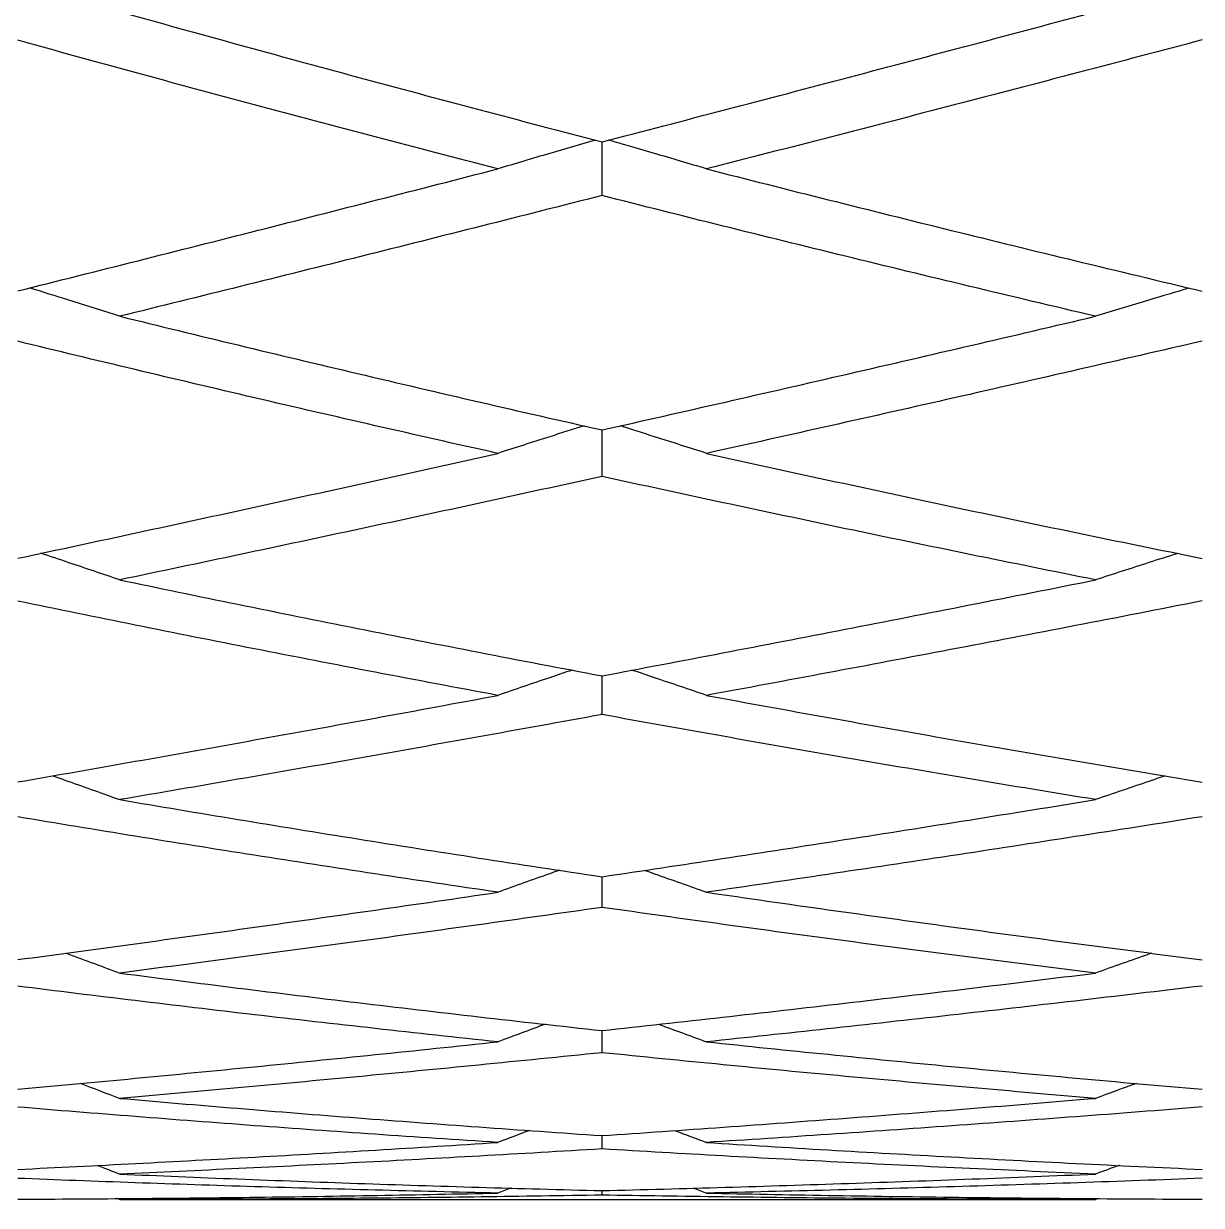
# Model space of a CAD drawing. Extents: x 6453 to 7582, y 0 to 827.
# Drawn here: x 6612.213 to 6616.672, y 199.741 to 204.213 of the extents above; entities that cross this region are included whole.
import ezdxf

# ---------------------------------------------------------------- set-up
doc = ezdxf.new("R2010")
doc.units = 0
doc.header["$LTSCALE"] = 30
doc.header["$MEASUREMENT"] = 0
doc.header["$PDMODE"] = 3
doc.header["$PDSIZE"] = -10
doc.layers.get('0').update_dxf_attribs({"linetype": 'CONTINUOUS'})
doc.layers.get('DEFPOINTS').update_dxf_attribs({"linetype": 'CONTINUOUS'})
doc.layers.add('1', color=7, linetype='CONTINUOUS')
doc.styles.add('Daelim Dimension', font='')
doc.styles.get('Daelim Dimension').set_extended_font_data('나눔고딕')
doc.dimstyles.new('DEFAULT', dxfattribs={"dimscale": 2, "dimtxt": 2, "dimasz": 2, "dimexe": 0, "dimexo": 2, "dimgap": 1, "dimtad": 1, "dimdec": 1, "dimzin": 9, "dimdsep": 46, "dimtxsty": 'Daelim Dimension', "dimcen": 0.5, "dimclrd": 252, "dimclre": 252, "dimclrt": 3, "dimadec": 1, "dimazin": 0, "dimtfac": 1, "dimtdec": 1, "dimtix": 1, "dimtmove": 0, "dimatfit": 3, "dimfxl": 1, "dimtolj": 1, "dimtzin": 1, "dimlwd": 9, "dimlwe": 9, "dimarcsym": 0})

# ---------------------------------------------------------------- blocks, each defined once
blk = doc.blocks.new('*D49')
at = {"color": 5, "lineweight": 9, "ltscale": 0.5, "transparency": 16777216}
for p, q in [((6677.332794329132, 220.066864459086), (6628.548260627731, 268.0054609265835)), ((6604.921866704624, 241.1086575252721), (6627.171205723484, 263.7506143029455)), ((6649.476290164566, 191.7187970069895), (6600.691756463165, 239.657393474487))]:
    blk.add_line(p, q, dxfattribs=at)
at = {"color": 5, "ltscale": 0.5, "transparency": 16777216}
for points in [[(6626.695696500614, 264.2178780650879), (6627.646714946351, 263.283350540803), (6629.974788296337, 266.603669640157)], [(6604.446357481756, 241.5759212874145), (6605.397375927493, 240.6413937631296), (6602.118284131771, 238.2556021880605)]]:
    blk.add_solid(points, dxfattribs=at)
at = {"layer": 'DEFPOINTS', "color": 0, "ltscale": 0.5, "transparency": 16777216}
for p in [(6629.974788296337, 266.603669640157), (6680.185849666344, 217.2632818862326), (6652.329345501778, 188.915214434136)]:
    blk.add_point(p, dxfattribs=at)
at = {"color": 7, "ltscale": 0.5, "transparency": 16777216, "insert": (6610.762873647501, 257.6216783183418), "char_height": 10, "attachment_point": 5, "rotation": 45.50109417869368, "style": 'Daelim Dimension'}
blk.add_mtext('\\A1;40', dxfattribs=at)

msp = doc.modelspace()

# ---------------------------------------------------------------- linework, layer by layer
at = {"layer": '1', "color": 7, "linetype": 'Continuous', "lineweight": 18}
msp.add_line((6612.576972596663, 199.763281883761), (6616.271348439202, 199.7632818837197), dxfattribs=at)
for points in [[(6612.576972596713, 204.2582474379114), (6612.872842371867, 204.1754194441484), (6613.472976870769, 204.0103591858414), (6614.089911078124, 203.8467758561844), (6614.402579856715, 203.7654256496513)], [(6614.402579856715, 203.7654256496513), (6614.715483864292, 203.8467218510673), (6615.339877997712, 204.0101993052704), (6615.961357142866, 204.1753125022134), (6616.271348439252, 204.2582474378704)], [(6614.007941417881, 203.6632275582454), (6613.69668201262, 203.7435688491684), (6613.082502779078, 203.9051841383053), (6612.484996486291, 204.0683809780824), (6612.190408844168, 204.1503038699854)], [(6616.674541898075, 204.1511512185554), (6616.361640696941, 204.0685408765594), (6615.736048574638, 203.9045795307864), (6615.110935745235, 203.7432273367834), (6614.798515733632, 203.6632275582364)], [(6612.190408844157, 203.2014037034154), (6612.494493780268, 203.2774170776424), (6613.101532315766, 203.4304492453754), (6613.70621229517, 203.5853461936584), (6614.007941417881, 203.6632275582454)], [(6614.798515733632, 203.6632275582364), (6615.103063600866, 203.5852435590334), (6615.720280523518, 203.4300682858764), (6616.353746034448, 203.2767590762594), (6616.674541898064, 203.2006421030954)], [(6614.402579856715, 203.5621873936514), (6614.097839273159, 203.4846865508944), (6613.488807999753, 203.3310376777314), (6612.880743769321, 203.1801862515084), (6612.576972596699, 203.1054844822013)], [(6616.271348439239, 203.1054844821604), (6615.95187221102, 203.1805662258834), (6615.320934017478, 203.3318552445104), (6614.706026501804, 203.4851248294173), (6614.402579856715, 203.5621873936514)], [(6612.576972596699, 203.1054844822013), (6612.87284748515, 203.0327245245284), (6613.472987115517, 202.8881396107614), (6614.08991620875, 202.7457154545744), (6614.402579856704, 202.6751170005714)], [(6614.402579856704, 202.6751170005714), (6614.713752711799, 202.7452794092774), (6615.33641029095, 202.8872037108804), (6615.959620944135, 203.0322238078733), (6616.271348439239, 203.1054844821604)], [(6614.007941417869, 202.5865469447053), (6613.696624689123, 202.6560903161594), (6613.082388321093, 202.7964366339254), (6612.484939361231, 202.9390101929123), (6612.190408844154, 203.0107808354254)], [(6616.674541898063, 203.0115233281453), (6616.361506454056, 202.9391038943694), (6615.735780447054, 202.7958218763364), (6615.110801885234, 202.6557522879534), (6614.798515733621, 202.5865469446964)], [(6612.190408844146, 202.1895646816254), (6612.492590283478, 202.2540298632824), (6613.097718255841, 202.3846938986754), (6613.704302187059, 202.5187186082584), (6614.007941417869, 202.5865469447053)], [(6614.798515733621, 202.5865469446964), (6615.103065360702, 202.5190560829433), (6615.720284048464, 202.3851980701664), (6616.353747799318, 202.2538723993694), (6616.674541898054, 202.1889147256254)], [(6614.402579856703, 202.4992264856614), (6614.097819813154, 202.4323408091344), (6613.488769141116, 202.3001882848014), (6612.880724375089, 202.1713783809483), (6612.576972596688, 202.1078373175313)], [(6616.271348439228, 202.1078373174904), (6615.951767837699, 202.1717265293634), (6615.320725559182, 202.3009408763303), (6614.70592243188, 202.4327461119774), (6614.402579856703, 202.4992264856614)], [(6612.576972596688, 202.1078373175313), (6612.872809243565, 202.0459520003783), (6613.472910496484, 201.9234351175113), (6614.08987783746, 201.8037211335044), (6614.402579856694, 201.7446393387214)], [(6614.402579856694, 201.7446393387214), (6614.704666222204, 201.8016346465474), (6615.318209301779, 201.9190926670803), (6615.950507965737, 202.0436962373134), (6616.271348439228, 202.1078373174904)], [(6614.007941417858, 201.6706677104453), (6613.696644637776, 201.7286327200284), (6613.08242815263, 201.8461524114053), (6612.484959240825, 201.9665591328524), (6612.190408844143, 202.0274111848753)], [(6616.674541898052, 202.0280406868454), (6616.35196969446, 201.9647704792694), (6615.716732689225, 201.8420139603364), (6615.101292327912, 201.7265980171833), (6614.798515733611, 201.6706677104364)], [(6612.190408844135, 201.3428764598754), (6612.485104771919, 201.3942578516124), (6613.082719744501, 201.5002156024653), (6613.69679067441, 201.6127298936283), (6614.007941417858, 201.6706677104453)], [(6614.798515733611, 201.6706677104364), (6615.10306397456, 201.6144101368434), (6615.720281272045, 201.5033366096864), (6616.353746409211, 201.3954326025294), (6616.674541898044, 201.3423452692553)], [(6614.402579856693, 201.5980236581914), (6614.089986504532, 201.5410635410043), (6613.473127480808, 201.4305300885914), (6612.872917543309, 201.3265968565184), (6612.576972596679, 201.2762363750114)], [(6616.271348439219, 201.2762363749704), (6615.951818564362, 201.3282002926234), (6615.320826872375, 201.4338886365103), (6614.705973011088, 201.5428182152074), (6614.402579856693, 201.5980236581914)], [(6612.576972596679, 201.2762363750114), (6612.872815113118, 201.2258933238884), (6613.472922256456, 201.1267772457513), (6614.089883726923, 201.0310954475344), (6614.402579856684, 200.9841871720814)], [(6614.402579856684, 200.9841871720814), (6614.703292222588, 201.0292338982574), (6615.315457117224, 201.1228574992103), (6615.949129960356, 201.2238352199834), (6616.271348439219, 201.2762363749704)], [(6614.007941417851, 200.9256244200454), (6613.696660810927, 200.9713780699684), (6613.08246044562, 201.0647857134754), (6612.484975357991, 201.1617043170124), (6612.190408844134, 201.2109689220154)], [(6616.674541898043, 201.2114785362754), (6616.351910196807, 201.1602475980994), (6615.716613856604, 201.0614615239963), (6615.101232999978, 200.9697656562134), (6614.798515733602, 200.9256244200363)], [(6612.190408844129, 200.6706155315154), (6612.485204490828, 200.7099604013924), (6613.082919545366, 200.7917449478354), (6613.696890739717, 200.8799045662583), (6614.007941417851, 200.9256244200454)], [(6614.798515733602, 200.9256244200363), (6615.103073657283, 200.8812147852533), (6615.720300666467, 200.7941411770263), (6616.353756119633, 200.7108427714693), (6616.674541898036, 200.6702089261054)], [(6614.402579856684, 200.8684526780013), (6614.090018539981, 200.8237659431944), (6613.473191448606, 200.7377011612913), (6612.872949470471, 200.6580582072284), (6612.576972596671, 200.6197928485913)], [(6616.271348439211, 200.6197928485504), (6615.951842793263, 200.6592692918834), (6615.320875263251, 200.7402813250704), (6614.705997169558, 200.8251346439773), (6614.402579856684, 200.8684526780013)], [(6612.576972596671, 200.6197928485913), (6612.872812170462, 200.5815452407884), (6613.472916360693, 200.5069173395213), (6614.089880774285, 200.4363144288544), (6614.402579856678, 200.4020921737214)], [(6614.402579856678, 200.4020921737214), (6614.703849854338, 200.4350169541374), (6615.316574077741, 200.5041249165204), (6615.949689217838, 200.5800503207334), (6616.271348439211, 200.6197928485504)], [(6614.007941417844, 200.3595799236854), (6613.696680248455, 200.3926218755294), (6613.082499256599, 200.4608949656454), (6612.484994728229, 200.5332626422824), (6612.190408844128, 200.5703991591254)], [(6616.674541898035, 200.5707833022354), (6616.351149904491, 200.5320735941094), (6615.715095352906, 200.4582714340564), (6615.100474876452, 200.3913795891434), (6614.798515733597, 200.3595799236764)], [(6614.18924260425, 200.4266197472082), (6614.128626260976, 200.4043366862689), (6614.068192773747, 200.3819899658967), (6614.007941417844, 200.3595799236854)], [(6614.402579856678, 200.3185068774314), (6614.402573568854, 200.3463558630219), (6614.402568648863, 200.3742158675109), (6614.402565048198, 200.4020868760871)], [(6614.61689628516, 200.4263869686815), (6614.677584428902, 200.404158708993), (6614.738124534776, 200.3818894677012), (6614.798515733597, 200.3595799236764)], [(6612.190408844123, 200.1801473279453), (6612.484927043059, 200.2069819396924), (6613.082363639954, 200.2636490189354), (6613.696612328164, 200.3265307617694), (6614.007941417844, 200.3595799236854)], [(6614.798515733597, 200.3595799236764), (6615.103056589817, 200.3275083749934), (6615.720266480482, 200.2653917692064), (6616.353739003344, 200.2076080140494), (6616.674541898031, 200.1798697626054)], [(6614.402579856678, 200.3185068774314), (6614.089835031394, 200.2865585385344), (6613.472825022192, 200.2258840164114), (6612.872766582189, 200.1714285218684), (6612.576972596667, 200.1456988709213)], [(6616.271348439205, 200.1456988708804), (6615.951843853088, 200.1722591798734), (6615.32087737998, 200.2277116053804), (6614.705998226303, 200.2875551418874), (6614.402579856678, 200.3185068774314)], [(6612.427444876128, 200.2027757648107), (6612.477387819198, 200.1837783429734), (6612.527230577344, 200.164752577881), (6612.576972596667, 200.1456988709213)], [(6616.42600347195, 200.2024184675703), (6616.374320263243, 200.1835553464568), (6616.322768712601, 200.1646487393288), (6616.271348439205, 200.1456988708804)], [(6612.576972596667, 200.1456988709213), (6612.872802108181, 200.1199661297384), (6613.472896200387, 200.0706442842514), (6614.089870677877, 200.0258934271944), (6614.402579856674, 200.0047318982514)], [(6614.402579856674, 200.0047318982514), (6614.70774303965, 200.0253535541074), (6615.324372356757, 200.0694224843203), (6615.953593753065, 200.1192840304834), (6616.271348439205, 200.1456988708804)], [(6614.00794141784, 199.9787359233354), (6613.696659519655, 199.9987083495784), (6613.082457867345, 200.0411038346854), (6612.484974071188, 200.0881235237924), (6612.190408844122, 200.1127201125854)], [(6616.674541898031, 200.1129745757754), (6616.355007531499, 200.0876368305394), (6615.722800089572, 200.0399825883464), (6615.10432149955, 199.9982010057734), (6614.798515733592, 199.9787359233264)], [(6614.12857664299, 200.0244376650106), (6614.088283959105, 200.0092325436642), (6614.048072288769, 199.9939985957704), (6614.00794141784, 199.9787359233354)], [(6614.402579856674, 199.9542115777514), (6614.402575763498, 199.9710422581404), (6614.402572249955, 199.9878782589804), (6614.402569302663, 200.0047195766389)], [(6614.676939958698, 200.024528644723), (6614.717531875278, 200.0092830396332), (6614.758057220692, 199.9940187295921), (6614.798515733592, 199.9787359233264)], [(6612.19040884412, 199.8768455214454), (6612.487267204704, 199.8910246745424), (6613.087052501777, 199.9221452986853), (6613.698960618785, 199.9589111398984), (6614.00794141784, 199.9787359233354)], [(6614.402579856674, 199.9542115777514), (6614.093171135808, 199.9355788057043), (6613.479486535273, 199.9011287652314), (6612.876091410019, 199.8722298050084), (6612.576972596664, 199.8591487148213)], [(6616.271348439202, 199.8591487147804), (6615.951818231141, 199.8725030909134), (6615.320826206868, 199.9017900468604), (6614.705972678834, 199.9359669415574), (6614.402579856674, 199.9542115777514)], [(6614.798515733592, 199.9787359233264), (6615.103051127752, 199.9593517022934), (6615.720255540015, 199.9228707414964), (6616.353733525654, 199.8912368687694), (6616.674541898027, 199.8767000372354)], [(6612.490784016338, 199.8926483894747), (6612.51954699915, 199.8814913385103), (6612.548276561375, 199.8703247541737), (6612.576972596664, 199.8591487148213)], [(6616.359916364986, 199.8922430263148), (6616.330350527282, 199.8812260749064), (6616.300827909273, 199.8701946233788), (6616.271348439202, 199.8591487147804)], [(6614.007941417838, 199.7872650255354), (6613.696635095806, 199.7939474279194), (6613.082409100174, 199.8099991838854), (6612.484949731887, 199.8311574045024), (6612.19040884412, 199.8429462097854)], [(6612.576972596664, 199.8591487148213), (6612.872887443723, 199.8462077407584), (6613.473067174686, 199.8227290765514), (6614.089956302852, 199.8043256012944), (6614.402579856672, 199.7964599080113)], [(6614.402579856672, 199.7964599080113), (6614.713531774601, 199.8042724710874), (6615.33596772869, 199.8225809106004), (6615.959399362903, 199.8461111828134), (6616.271348439202, 199.8591487147804)], [(6616.674541898027, 199.8430682051253), (6616.36173121243, 199.8311739345193), (6615.736229364227, 199.8099287753664), (6615.111026002562, 199.7939199417534), (6614.79851573359, 199.7872650255264)], [(6612.190408844119, 199.7640331500754), (6612.492301292589, 199.7652078626624), (6613.097139203976, 199.7703013243054), (6613.704012192412, 199.7807409775784), (6614.007941417838, 199.7872650255354)], [(6614.402579856673, 199.7795580745014), (6614.097707215927, 199.7741841714644), (6613.488544301794, 199.7660477671714), (6612.880612158422, 199.7632818837584), (6612.576972596663, 199.7632818837614)], [(6614.058262489852, 199.8065837995157), (6614.04147469661, 199.8001492785231), (6614.024701011137, 199.7937096846923), (6614.007941417838, 199.7872650255354)], [(6614.402579856673, 199.7795580745014), (6614.402578355161, 199.7851882786499), (6614.402576931648, 199.7908192785214), (6614.402575585474, 199.7964510739609)], [(6616.271348439202, 199.7632818837204), (6615.951784299635, 199.7632818837234), (6615.320758437599, 199.7660804850903), (6614.705938845959, 199.7742184191274), (6614.402579856673, 199.7795580745014)], [(6614.747279016625, 199.8068099715942), (6614.764369801979, 199.8002983279786), (6614.781448714174, 199.7937833406755), (6614.79851573359, 199.7872650255264)], [(6614.79851573359, 199.7872650255264), (6615.103150660292, 199.7807778149634), (6615.720454902894, 199.7703313551764), (6616.353833342921, 199.7651966445794), (6616.674541898026, 199.7640213409454)], [(6612.566454949907, 199.767399666101), (6612.569961332319, 199.7660272139485), (6612.573467214635, 199.7646546197873), (6612.576972596663, 199.7632818837614)], [(6616.271348439202, 199.7632818837204), (6616.274637939642, 199.7645212434282), (6616.277927977338, 199.7657604221327), (6616.281218552388, 199.7669994197738)]]:
    msp.add_open_spline(points, degree=3, dxfattribs=at)
for points, knots in [([(6614.376757030416, 203.7722906749529), (6614.319209517099, 203.7554749799403), (6614.195869210642, 203.7192331090399), (6614.073281175449, 203.6827805035243), (6614.007941417881, 203.6632275582454)], [0, 0, 0, 0, 0.4652500071304281, 1, 1, 1, 1]), ([(6614.402579856715, 203.5621873936514), (6614.402572863903, 203.5984505823114), (6614.40256296286, 203.6661899171719), (6614.402558730697, 203.7339457814961), (6614.402557943036, 203.7654283922313)], [0, 0, 0, 0, 0.5354046360896976, 1, 1, 1, 1]), ([(6614.798515733632, 203.6632275582364), (6614.732873088386, 203.6827377677674), (6614.60982743349, 203.7191398404539), (6614.486170820402, 203.7554055699825), (6614.428528192893, 203.7722423893226)], [0, 0, 0, 0, 0.5349118210438831, 1, 1, 1, 1]), ([(6612.576972596699, 203.1054844822013), (6612.512874553717, 203.1257918713024), (6612.399275559403, 203.1616205195087), (6612.285157589215, 203.1973270404326), (6612.235501209314, 203.21281029054)], [0, 0, 0, 0, 0.5657208645938768, 1, 1, 1, 1]), ([(6616.62605222213, 203.2124088337385), (6616.574662883659, 203.1970888692763), (6616.456037636678, 203.1615541265233), (6616.338101004822, 203.1258311376094), (6616.271348439239, 203.1054844821604)], [0, 0, 0, 0, 0.4321204450901796, 1, 1, 1, 1]), ([(6614.334445288349, 202.6908835594745), (6614.291071994366, 202.6771689154974), (6614.181881389443, 202.6424976204921), (6614.073281175437, 202.6076478453544), (6614.007941417869, 202.5865469447053)], [0, 0, 0, 0, 0.3963736485705637, 1, 1, 1, 1]), ([(6614.798515733621, 202.5865469446964), (6614.732873088375, 202.6076017263074), (6614.623902116144, 202.6423921296625), (6614.514451961822, 202.6770671315715), (6614.471034990401, 202.690780092648)], [0, 0, 0, 0, 0.6040009920558439, 1, 1, 1, 1]), ([(6614.402579856703, 202.4992264856614), (6614.402572863891, 202.5347367724314), (6614.402564114301, 202.5933594958945), (6614.402559791723, 202.6520015536054), (6614.402558756768, 202.675117484226)], [0, 0, 0, 0, 0.6058642015724415, 1, 1, 1, 1]), ([(6612.576972596688, 202.1078373175313), (6612.5128745537, 202.1295756925923), (6612.413345643044, 202.1631787020411), (6612.313418353156, 202.1966813573657), (6612.277963808108, 202.2085387948329)], [0, 0, 0, 0, 0.6456950132263356, 1, 1, 1, 1]), ([(6616.5818469995, 202.2081698415668), (6616.545256093174, 202.1964605574972), (6616.441414331351, 202.1631164603403), (6616.338101004812, 202.1296177258494), (6616.271348439228, 202.1078373174904)], [0, 0, 0, 0, 0.3517409200839679, 1, 1, 1, 1]), ([(6614.289905421358, 201.7665314003451), (6614.26143153682, 201.7569385794513), (6614.167135880587, 201.7250827909137), (6614.073281175426, 201.6930853805844), (6614.007941417858, 201.6706677104453)], [0, 0, 0, 0, 0.3015379374614144, 1, 1, 1, 1]), ([(6614.402579856693, 201.5980236581914), (6614.402572863881, 201.6323919849314), (6614.40256532876, 201.6812577086024), (6614.402561076979, 201.7301423804047), (6614.402560099845, 201.7446376567472)], [0, 0, 0, 0, 0.7035141691835549, 1, 1, 1, 1]), ([(6614.798515733611, 201.6706677104364), (6614.732873088364, 201.6930363835573), (6614.638719765783, 201.7249718872615), (6614.544208717431, 201.7568158637237), (6614.515734009065, 201.7663907212882)], [0, 0, 0, 0, 0.6990573835107763, 1, 1, 1, 1]), ([(6612.323089211931, 201.3665268654498), (6612.343468617616, 201.3593220428292), (6612.428315362788, 201.3292830100127), (6612.512874553689, 201.2991675658424), (6612.576972596679, 201.2762363750114)], [0, 0, 0, 0, 0.239996024098035, 1, 1, 1, 1]), ([(6616.534782963965, 201.3661637528361), (6616.513924208274, 201.3591018335375), (6616.425822123005, 201.3292156698295), (6616.338101004802, 201.2992119055194), (6616.271348439219, 201.2762363749704)], [0, 0, 0, 0, 0.2365144975579579, 1, 1, 1, 1]), ([(6614.241881531624, 201.0090900828661), (6614.229448079564, 201.004687490894), (6614.151212616942, 200.976951523489), (6614.073281175418, 200.9491132469844), (6614.007941417851, 200.9256244200454)], [0, 0, 0, 0, 0.1588253769730054, 1, 1, 1, 1]), ([(6614.402579856684, 200.8684526780013), (6614.402572863873, 200.9013024981414), (6614.402566640902, 200.9398788125796), (6614.402562657328, 200.9784710523141), (6614.402562115964, 200.9841886765743)], [0, 0, 0, 0, 0.8518542872370517, 1, 1, 1, 1]), ([(6614.563766442051, 201.0089790910051), (6614.576204194694, 201.0045870513932), (6614.654662061345, 200.976857566979), (6614.732873088356, 200.9490619087874), (6614.798515733602, 200.9256244200363)], [0, 0, 0, 0, 0.1584489061485378, 1, 1, 1, 1]), ([(6612.372354963217, 200.6956376034456), (6612.376296535821, 200.6941835669339), (6612.444679059381, 200.6689504614392), (6612.512874553684, 200.6436656162624), (6612.576972596671, 200.6197928485913)], [0, 0, 0, 0, 0.05763097781064223, 1, 1, 1, 1]), ([(6616.483845094438, 200.6954305165746), (6616.479986223839, 200.694066077121), (6616.408919465643, 200.6689288238533), (6616.338101004796, 200.6437117765694), (6616.271348439211, 200.6197928485504)], [0, 0, 0, 0, 0.05428893533664608, 1, 1, 1, 1])]:
    msp.add_open_spline(points, degree=3, knots=knots, dxfattribs=at)

# ---------------------------------------------------------------- dimensions: what is measured, and where the dimension line sits
at = {"color": 5, "ltscale": 0.5}
dim = msp.add_aligned_dim(p1=(6652.329345501779, 188.9152144341359), p2=(6680.185849666344, 217.2632818862324), distance=70.39619696837559, dimstyle='DEFAULT', override={"dimtxt": 5, "dimexe": 1, "dimdec": 0, "dimclrd": 5, "dimclre": 5, "dimclrt": 7}, dxfattribs=at)
dim.commit()
dim.dimension.update_dxf_attribs({"geometry": '*D49', "text_midpoint": (6610.762873647501, 257.6216783183418)})

doc.saveas('drawing.dxf')
